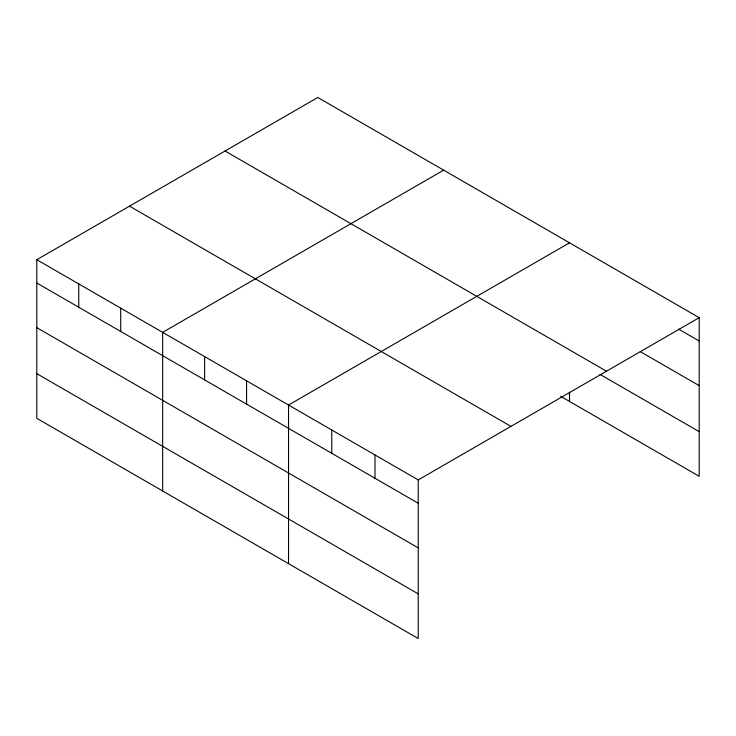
<?xml version="1.0" encoding="UTF-8"?>
<svg xmlns="http://www.w3.org/2000/svg" width="736" height="736" viewBox="0 0 736 736"><rect width="100%" height="100%" fill="white"/><g stroke="black" fill="none" stroke-linecap="round" stroke-linejoin="round"><path stroke-width="1.1" d="M418.223 547.869L418.223 479.909L36.8 259.698L36.8 418.315L418.223 638.526L418.223 547.869L36.8 327.658M560.74 396.354L699.2 476.302L699.2 317.685L317.777 97.474L36.8 259.698M443.652 170.145L162.665 332.368L162.665 490.986M569.517 242.816L288.54 405.039L288.54 563.647M418.223 479.909L699.2 317.685M678.564 329.084L699.2 340.998M640.256 351.615L699.2 385.646M225.06 151.009L606.473 371.22M599.978 374.366L699.2 431.655M129.527 206.163L510.94 426.374M36.8 283.01L418.223 503.222M36.8 373.667L418.223 593.869M569.517 392.27L569.517 401.433M374.992 454.949L374.992 478.262M331.761 429.999L331.761 453.312M246.578 380.816L246.578 404.128M204.626 356.592L204.626 379.905M120.713 308.145L120.713 331.458M78.752 283.921L78.752 307.234"/></g></svg>
